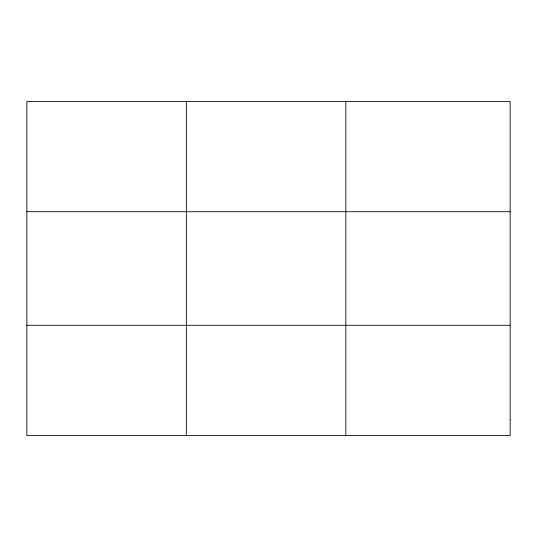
<?xml version="1.0" encoding="UTF-8"?>
<svg xmlns="http://www.w3.org/2000/svg" width="537" height="537" viewBox="0 0 537 537"><rect width="100%" height="100%" fill="white"/><g stroke="black" fill="none" stroke-linecap="round" stroke-linejoin="round"><path stroke-width="0.81" d="M186.339 435.52L186.339 101.48M345.828 435.52L345.828 101.48M26.85 211.712L510.15 211.712M26.85 325.288L510.15 325.288M510.15 419.773L510.15 435.52L26.85 435.52L26.85 101.48L510.15 101.48L510.15 419.773"/></g></svg>
